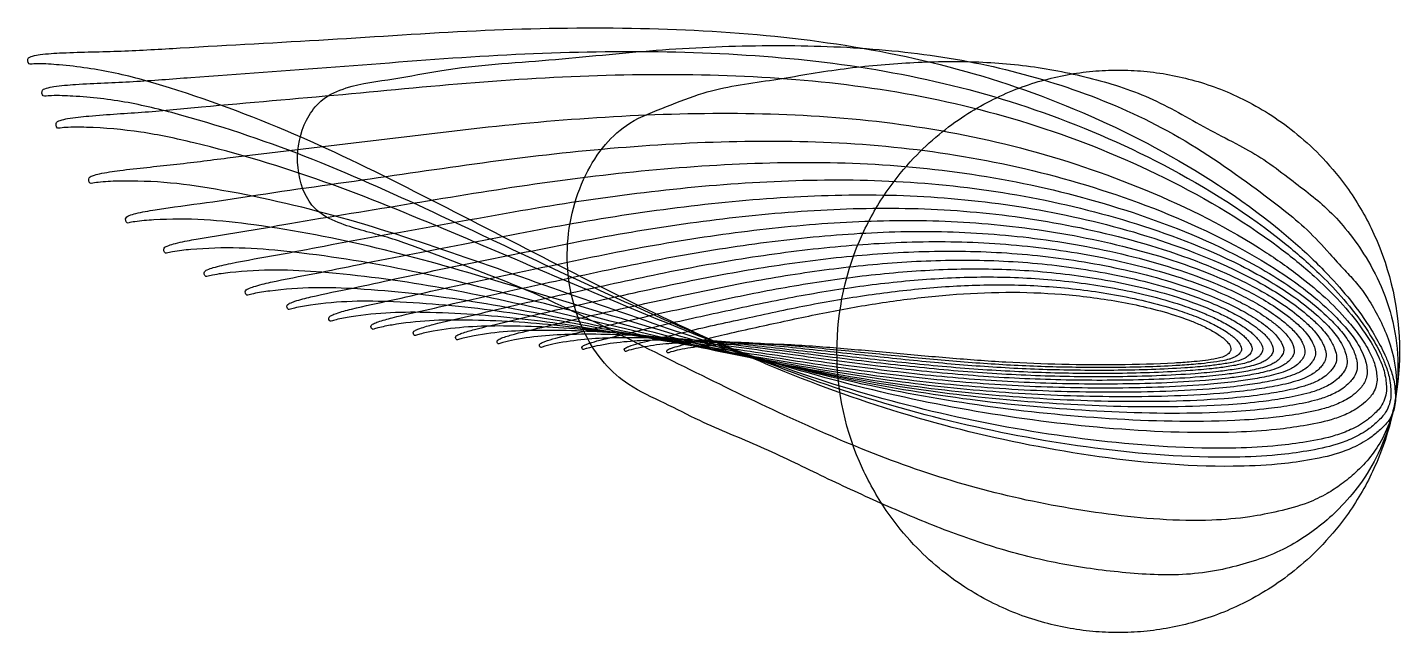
# Model space of a CAD drawing. Extents: x -38.8 to 10, y -10 to 11.5.
import ezdxf

# ---------------------------------------------------------------- set-up
doc = ezdxf.new("R2010")
doc.units = 0
doc.layers.get('0').update_dxf_attribs({"linetype": 'CONTINUOUS'})

msp = doc.modelspace()

# ---------------------------------------------------------------- linework, layer by layer
for points, start_tangent, end_tangent in [([(-38.675856, 10.207873, 80), (-38.413317, 10.221755, 80), (-37.647192, 10.183195, 80), (-35.65528, 9.889705, 80), (-33.724808, 9.366917, 80), (-29.021837, 7.600127, 80), (-24.43832, 5.38753, 80), (-19.887969, 3.051153, 80), (-15.316075, 0.795178, 80), (-10.671394, -1.189152, 80), (-5.901226, -2.70516, 80), (-0.991884, -3.701761, 80), (4.080678, -4.089217, 80), (5.653485, -4.014978, 80), (6.726562, -3.873903, 80), (7.829887, -3.619943, 80), (8.408336, -3.392992, 80), (8.709605, -3.234565, 80), (9.023063, -3.030652, 80), (9.359977, -2.739199, 80), (9.537542, -2.55948, 80), (9.826019, -1.965832, 80), (9.844657, -1.413312, 80), (9.802999, -1.085815, 80), (9.670646, -0.613841, 80), (9.518556, -0.215522, 80), (9.352248, 0.129735, 80), (9.001487, 0.752531, 80), (8.250939, 1.815149, 80), (7.4587, 2.722175, 80), (6.222424, 3.903885, 80), (1.86023, 6.942471, 80), (-2.74356, 9.079412, 80), (-7.544947, 10.478908, 80), (-12.519697, 11.231403, 80), (-17.625891, 11.493344, 80), (-22.827652, 11.398626, 80), (-28.087648, 11.086571, 80), (-33.3441, 10.787741, 80), (-35.444452, 10.676528, 80), (-37.532302, 10.611971, 80), (-38.325442, 10.54971, 80), (-38.59821, 10.49765, 80), (-38.757774, 10.385114, 80), (-38.675856, 10.207873, 80)], (0.991594177, 0.129386972), (0.991594177, 0.129386972)), ([(-28.814207, 5.416589, 70), (-28.336151, 4.897971, 70), (-27.522371, 4.500968, 70), (-25.891399, 4.021839, 70), (-24.301387, 3.45081, 70), (-20.863043, 2.097673, 70), (-17.504335, 0.48655, 70), (-14.167737, -1.172869, 70), (-10.816778, -2.747655, 70), (-7.417293, -4.112299, 70), (-3.934151, -5.136774, 70), (-0.358226, -5.787371, 70), (3.326513, -6.003919, 70), (4.678081, -5.883623, 70), (5.696496, -5.687739, 70), (6.735076, -5.382374, 70), (7.423739, -5.055796, 70), (7.927616, -4.727674, 70), (8.439618, -4.308263, 70), (8.967257, -3.742665, 70), (9.388664, -3.09498, 70), (9.884013, -1.310554, 70), (9.593407, 0.446452, 70), (9.262606, 1.192655, 70), (8.87134, 1.878602, 70), (8.466916, 2.427616, 70), (8.053014, 2.880292, 70), (7.516143, 3.470766, 70), (6.712747, 4.315236, 70), (5.881557, 5.021755, 70), (4.754343, 5.880364, 70), (1.543183, 7.947845, 70), (-1.82904, 9.386275, 70), (-5.332995, 10.305469, 70), (-8.952526, 10.765376, 70), (-12.659685, 10.869201, 70), (-16.430556, 10.70422, 70), (-20.24025, 10.360126, 70), (-24.047582, 9.985629, 70), (-25.750847, 9.688983, 70), (-27.445777, 9.362476, 70), (-28.277567, 8.949672, 70), (-28.762443, 8.387093, 70), (-29.171849, 6.923409, 70), (-28.814207, 5.416589, 70)], (0.505897897, -0.862593368), (0.505897897, -0.862593368)), ([(-38.17343, 9.068098, 90), (-37.916137, 9.088987, 90), (-37.163424, 9.072273, 90), (-35.201292, 8.841143, 90), (-33.292626, 8.38926, 90), (-28.62846, 6.815566, 90), (-24.068811, 4.810039, 90), (-19.538764, 2.681893, 90), (-14.991373, 0.62461, 90), (-10.382934, -1.18185, 90), (-5.668538, -2.552574, 90), (-0.836861, -3.441124, 90), (4.132342, -3.76428, 90), (5.666068, -3.684608, 90), (6.709253, -3.546371, 90), (7.777925, -3.303357, 90), (8.334805, -3.089181, 90), (8.623531, -2.939729, 90), (8.922666, -2.747404, 90), (9.242305, -2.470377, 90), (9.410726, -2.295986, 90), (9.675489, -1.723915, 90), (9.675521, -1.204026, 90), (9.625433, -0.889812, 90), (9.481123, -0.444383, 90), (9.320022, -0.068075, 90), (9.146688, 0.257802, 90), (8.7842, 0.844218, 90), (8.01714, 1.843611, 90), (7.214124, 2.69472, 90), (5.968223, 3.800716, 90), (1.606587, 6.626697, 90), (-2.964008, 8.590614, 90), (-7.705423, 9.849867, 90), (-12.596705, 10.490881, 90), (-17.601715, 10.662691, 90), (-22.689621, 10.492382, 90), (-27.828497, 10.111475, 90), (-32.96537, 9.738259, 90), (-35.018949, 9.593391, 90), (-37.062707, 9.488507, 90), (-37.838359, 9.410814, 90), (-38.104347, 9.35414, 90), (-38.258072, 9.239903, 90), (-38.17343, 9.068098, 90)], (0.987479753, 0.157745803), (0.987479753, 0.157745803)), ([(-18.952558, 0.625306, 60), (-18.258985, -0.425812, 60), (-17.397549, -1.181259, 60), (-16.127518, -1.846027, 60), (-14.877966, -2.465297, 60), (-12.704249, -3.404781, 60), (-10.570349, -4.41443, 60), (-8.447505, -5.396891, 60), (-6.31748, -6.290489, 60), (-4.163192, -7.035445, 60), (-1.967075, -7.568387, 60), (0.275433, -7.872982, 60), (2.572347, -7.91862, 60), (3.702677, -7.752269, 60), (4.66643, -7.501574, 60), (5.640265, -7.144805, 60), (6.439142, -6.7186, 60), (7.145626, -6.220783, 60), (7.856173, -5.585874, 60), (8.574538, -4.74613, 60), (9.239787, -3.630479, 60), (9.942006, -0.655277, 60), (9.342158, 2.306215, 60), (8.722212, 3.471125, 60), (8.072033, 4.371044, 60), (7.415276, 5.070754, 60), (6.75378, 5.630848, 60), (6.030799, 6.189, 60), (5.174555, 6.815323, 60), (4.304415, 7.321334, 60), (3.286262, 7.856843, 60), (1.226137, 8.953218, 60), (-0.91452, 9.693137, 60), (-3.121043, 10.13203, 60), (-5.385354, 10.299349, 60), (-7.693479, 10.245057, 60), (-10.03346, 10.009815, 60), (-12.392852, 9.633681, 60), (-14.751064, 9.183516, 60), (-16.057241, 8.701437, 60), (-17.359252, 8.112981, 60), (-18.229693, 7.349634, 60), (-18.926676, 6.276535, 60), (-19.585925, 3.461705, 60), (-18.952558, 0.625306, 60)], (0.447908675, -0.894079314), (0.447908675, -0.894079314)), ([(-37.671004, 7.928323, 100), (-37.418957, 7.95622, 100), (-36.679656, 7.961351, 100), (-34.747303, 7.792581, 100), (-32.860443, 7.411603, 100), (-28.235082, 6.031004, 100), (-23.699301, 4.232547, 100), (-19.189559, 2.312633, 100), (-14.66667, 0.454043, 100), (-10.094473, -1.174547, 100), (-5.435849, -2.399987, 100), (-0.681838, -3.180488, 100), (4.184005, -3.439344, 100), (5.678651, -3.354237, 100), (6.691945, -3.218839, 100), (7.725963, -2.986771, 100), (8.261273, -2.785371, 100), (8.537456, -2.644893, 100), (8.822269, -2.464156, 100), (9.124633, -2.201556, 100), (9.283911, -2.032491, 100), (9.52496, -1.481998, 100), (9.506385, -0.99474, 100), (9.447866, -0.693808, 100), (9.2916, -0.274926, 100), (9.121488, 0.079371, 100), (8.941128, 0.385869, 100), (8.566912, 0.935906, 100), (7.783342, 1.872073, 100), (6.969549, 2.667265, 100), (5.714022, 3.697547, 100), (1.352945, 6.310923, 100), (-3.184457, 8.101817, 100), (-7.865898, 9.220827, 100), (-12.673713, 9.750358, 100), (-17.577539, 9.832037, 100), (-22.551591, 9.586138, 100), (-27.569347, 9.136378, 100), (-32.586641, 8.688776, 100), (-34.593447, 8.510254, 100), (-36.593112, 8.365044, 100), (-37.351277, 8.271918, 100), (-37.610483, 8.210629, 100), (-37.758371, 8.094693, 100), (-37.671004, 7.928323, 100)], (0.982360327, 0.186997831), (0.982360327, 0.186997831)), ([(-9.090909, -4.165978, 50), (-8.181818, -5.749596, 50), (-7.272727, -6.863486, 50), (-6.363636, -7.713892, 50), (-5.454545, -8.381404, 50), (-4.545455, -8.907235, 50), (-3.636364, -9.31541, 50), (-2.727273, -9.620914, 50), (-1.818182, -9.833322, 50), (-0.909091, -9.958592, 50), (0, -10, 50), (0.909091, -9.958592, 50), (1.818182, -9.833322, 50), (2.727273, -9.620914, 50), (3.636364, -9.31541, 50), (4.545455, -8.907235, 50), (5.454545, -8.381404, 50), (6.363636, -7.713892, 50), (7.272727, -6.863486, 50), (8.181818, -5.749596, 50), (9.090909, -4.165978, 50), (10, 0, 50), (9.090909, 4.165978, 50), (8.181818, 5.749596, 50), (7.272727, 6.863486, 50), (6.363636, 7.713892, 50), (5.454545, 8.381404, 50), (4.545455, 8.907235, 50), (3.636364, 9.31541, 50), (2.727273, 9.620914, 50), (1.818182, 9.833322, 50), (0.909091, 9.958592, 50), (0, 10, 50), (-0.909091, 9.958592, 50), (-1.818182, 9.833322, 50), (-2.727273, 9.620914, 50), (-3.636364, 9.31541, 50), (-4.545455, 8.907235, 50), (-5.454545, 8.381404, 50), (-6.363636, 7.713892, 50), (-7.272727, 6.863486, 50), (-8.181818, 5.749596, 50), (-9.090909, 4.165978, 50), (-10, 0, 50), (-9.090909, -4.165978, 50)], (0.42393052, -0.905694714), (0.42393052, -0.905694714)), ([(-36.507572, 5.968623, 120), (-36.2666, 6.007812, 120), (-35.556482, 6.048882, 120), (-33.692004, 5.984099, 120), (-31.860394, 5.722908, 120), (-27.348097, 4.671174, 120), (-22.901132, 3.229025, 120), (-18.473828, 1.669394, 120), (-14.038827, 0.155756, 120), (-9.57123, -1.163098, 120), (-5.045612, -2.135228, 120), (-0.456298, -2.726729, 120), (4.207534, -2.872927, 120), (5.629919, -2.777939, 120), (6.589475, -2.647088, 120), (7.562911, -2.433299, 120), (8.061813, -2.253594, 120), (8.317153, -2.128551, 120), (8.578513, -1.967529, 120), (8.852417, -1.731552, 120), (8.996143, -1.573084, 120), (9.194829, -1.086185, 120), (9.154272, -0.628144, 120), (9.082379, -0.357351, 120), (8.910452, 0.016061, 120), (8.728675, 0.33061, 120), (8.539726, 0.602304, 120), (8.152063, 1.087337, 120), (7.352172, 1.910608, 120), (6.530922, 2.606242, 120), (5.274344, 3.50208, 120), (0.960646, 5.740596, 120), (-3.478465, 7.22967, 120), (-8.01986, 8.107523, 120), (-12.651146, 8.448211, 120), (-17.350931, 8.379564, 120), (-22.101214, 8.009149, 120), (-26.883702, 7.446284, 120), (-31.667592, 6.875045, 120), (-33.582119, 6.640747, 120), (-35.492879, 6.428963, 120), (-36.215902, 6.310771, 120), (-36.461782, 6.242258, 120), (-36.598692, 6.12452, 120), (-36.507572, 5.968623, 120)], (0.971371302, 0.237566397), (0.971371302, 0.237566397)), ([(-35.193858, 4.561604, 140), (-34.963957, 4.607588, 140), (-34.284119, 4.671595, 140), (-32.493439, 4.675755, 140), (-30.727403, 4.495216, 140), (-26.362071, 3.670943, 140), (-22.045268, 2.48296, 140), (-17.743085, 1.18541, 140), (-13.435831, -0.07413, 140), (-9.105738, -1.162507, 140), (-4.734957, -1.945936, 140), (-0.319717, -2.396171, 140), (4.147139, -2.459554, 140), (5.503365, -2.357381, 140), (6.415453, -2.229782, 140), (7.337286, -2.029149, 140), (7.806772, -1.864608, 140), (8.045841, -1.749911, 140), (8.289446, -1.601224, 140), (8.542384, -1.38259, 140), (8.674326, -1.23225, 140), (8.83508, -0.865977, 140), (8.791288, -0.355665, 140), (8.711386, -0.115974, 140), (8.53331, 0.226451, 140), (8.347293, 0.509363, 140), (8.156113, 0.753578, 140), (7.766527, 1.187861, 140), (6.969607, 1.923409, 140), (6.157104, 2.542159, 140), (4.920263, 3.334742, 140), (0.705834, 5.289977, 140), (-3.600451, 6.55679, 140), (-7.981453, 7.263618, 140), (-12.428582, 7.474844, 140), (-16.926356, 7.306514, 140), (-21.461898, 6.855116, 140), (-26.02228, 6.217554, 140), (-30.585243, 5.560654, 140), (-32.411709, 5.288292, 140), (-34.236001, 5.032227, 140), (-34.925194, 4.898103, 140), (-35.158656, 4.825426, 140), (-35.286183, 4.708182, 140), (-35.193858, 4.561604, 140)], (0.962010419, 0.273012735), (0.962010419, 0.273012735)), ([(-33.836955, 3.487841, 160), (-33.617768, 3.538148, 160), (-32.967819, 3.617846, 160), (-31.251629, 3.671231, 160), (-29.554098, 3.55001, 160), (-25.347804, 2.895771, 160), (-21.178015, 1.899951, 160), (-17.01923, 0.80115, 160), (-12.856974, -0.265161, 160), (-8.678269, -1.177558, 160), (-4.470237, -1.815541, 160), (-0.230282, -2.154802, 160), (4.046516, -2.149321, 160), (5.34114, -2.039279, 160), (6.20995, -1.912325, 160), (7.08579, -1.719587, 160), (7.5299, -1.565293, 160), (7.755185, -1.45793, 160), (7.983914, -1.318331, 160), (8.219672, -1.112964, 160), (8.341903, -0.969555, 160), (8.479424, -0.683082, 160), (8.429619, -0.148778, 160), (8.345834, 0.067565, 160), (8.165916, 0.384706, 160), (7.979694, 0.642854, 160), (7.789674, 0.865473, 160), (7.404216, 1.260001, 160), (6.620214, 1.926614, 160), (5.824639, 2.484935, 160), (4.617812, 3.196429, 160), (0.526826, 4.929638, 160), (-3.632562, 6.022787, 160), (-7.847486, 6.596279, 160), (-12.111809, 6.707525, 160), (-16.414101, 6.463491, 160), (-20.744941, 5.952326, 160), (-25.094953, 5.261762, 160), (-29.447724, 4.545383, 160), (-31.190093, 4.24703, 160), (-32.931159, 3.960879, 160), (-33.588023, 3.816478, 160), (-33.809844, 3.741516, 160), (-33.929098, 3.625974, 160), (-33.836955, 3.487841, 160)], (0.953837809, 0.300322216), (0.953837809, 0.300322216)), ([(-32.403592, 2.655601, 180), (-32.19512, 2.708403, 180), (-31.575559, 2.79851, 180), (-29.936403, 2.887085, 180), (-28.311398, 2.810586, 180), (-24.277266, 2.28831, 180), (-20.270678, 1.444747, 180), (-16.272398, 0.504261, 180), (-12.271702, -0.408025, 180), (-8.259024, -1.180564, 180), (-4.224975, -1.703804, 180), (-0.167732, -1.956509, 180), (3.916139, -1.898609, 180), (5.1497, -1.783264, 180), (5.976252, -1.657628, 180), (6.807932, -1.472181, 180), (7.228292, -1.326733, 180), (7.440893, -1.225762, 180), (7.656114, -1.094239, 180), (7.876643, -0.900798, 180), (7.99033, -0.764157, 180), (8.111788, -0.536875, 180), (8.05636, 0.006044, 180), (7.971269, 0.202966, 180), (7.792596, 0.497749, 180), (7.60897, 0.734761, 180), (7.42253, 0.938954, 180), (7.04557, 1.299748, 180), (6.281933, 1.90799, 180), (5.509652, 2.415401, 180), (4.341154, 3.05898, 180), (0.395087, 4.608496, 180), (-3.602184, 5.560738, 180), (-7.640964, 6.028796, 180), (-11.716817, 6.064421, 180), (-15.821245, 5.766742, 180), (-19.947294, 5.216854, 180), (-24.088097, 4.494869, 180), (-28.231464, 3.742975, 180), (-29.889938, 3.429069, 180), (-31.547624, 3.12436, 180), (-32.17233, 2.974237, 180), (-32.382764, 2.898549, 180), (-32.494407, 2.785753, 180), (-32.403592, 2.655601, 180)], (0.946779216, 0.321883699), (0.946779216, 0.321883699)), ([(-30.944103, 1.993007, 200), (-30.746164, 2.047128, 200), (-30.156797, 2.144189, 200), (-28.594996, 2.258633, 200), (-27.043822, 2.217201, 200), (-23.18715, 1.801723, 200), (-19.351107, 1.083649, 200), (-15.521308, 0.273988, 200), (-11.689828, -0.511031, 200), (-7.849677, -1.168848, 200), (-3.994025, -1.599289, 200), (-0.121559, -1.783097, 200), (3.770122, -1.685044, 200), (4.943705, -1.566467, 200), (5.729127, -1.442906, 200), (6.518291, -1.264471, 200), (6.916158, -1.127064, 200), (7.116875, -1.032211, 200), (7.319542, -0.908731, 200), (7.526171, -0.727149, 200), (7.632128, -0.597596, 200), (7.743458, -0.389239, 200), (7.68119, 0.122067, 200), (7.596413, 0.3032, 200), (7.420773, 0.576166, 200), (7.241429, 0.794814, 200), (7.060005, 0.982958, 200), (6.694101, 1.3144, 200), (5.95509, 1.871629, 200), (5.209659, 2.334699, 200), (4.084034, 2.919582, 200), (0.293961, 4.31197, 200), (-3.534169, 5.146129, 200), (-7.393128, 5.528056, 200), (-11.279651, 5.505662, 200), (-15.187488, 5.170625, 200), (-19.111557, 4.597502, 200), (-23.046831, 3.859998, 200), (-26.984295, 3.090375, 200), (-28.560253, 2.768272, 200), (-30.13574, 2.453061, 200), (-30.728899, 2.300379, 200), (-30.928285, 2.225029, 200), (-31.03287, 2.115609, 200), (-30.944103, 1.993007, 200)], (0.940487436, 0.33982846), (0.940487436, 0.33982846)), ([(-29.466809, 1.485063, 220), (-29.279192, 1.539474, 220), (-28.719713, 1.640449, 220), (-27.23519, 1.77268, 220), (-25.758613, 1.758174, 220), (-22.08304, 1.428925, 220), (-18.42286, 0.815453, 220), (-14.767358, 0.115598, 220), (-11.110703, -0.56296, 220), (-7.447812, -1.126384, 220), (-3.773746, -1.483464, 220), (-0.087557, -1.616694, 220), (3.612418, -1.495384, 220), (4.726784, -1.378223, 220), (5.471886, -1.259664, 220), (6.219706, -1.090917, 220), (6.59599, -0.962707, 220), (6.785435, -0.874552, 220), (6.976323, -0.759731, 220), (7.170153, -0.590604, 220), (7.269099, -0.468544, 220), (7.372085, -0.271885, 220), (7.305354, 0.200884, 220), (7.222037, 0.367398, 220), (7.05102, 0.619504, 220), (6.87727, 0.82114, 220), (6.701988, 0.994496, 220), (6.349141, 1.299039, 220), (5.638125, 1.809851, 220), (4.922361, 2.232992, 220), (3.843186, 2.765634, 220), (0.217794, 4.021447, 220), (-3.435765, 4.757173, 220), (-7.112131, 5.07179, 220), (-10.808897, 5.009733, 220), (-14.521493, 4.655375, 220), (-18.246226, 4.076905, 220), (-21.979436, 3.341919, 220), (-25.714479, 2.573096, 220), (-27.209321, 2.250323, 220), (-28.703905, 1.932335, 220), (-29.266164, 1.780039, 220), (-29.454843, 1.706019, 220), (-29.552891, 1.600527, 220), (-29.466809, 1.485063, 220)], (0.935093212, 0.35440187), (0.935093212, 0.35440187)), ([(-27.979836, 1.06761, 240), (-27.802416, 1.121695, 240), (-27.272635, 1.224763, 240), (-25.865322, 1.369925, 240), (-24.463781, 1.377367, 240), (-20.971428, 1.121597, 240), (-17.49023, 0.599677, 240), (-14.012437, -0.003475, 240), (-10.533882, -0.588467, 240), (-7.050985, -1.069827, 240), (-3.56028, -1.364922, 240), (-0.061105, -1.457918, 240), (3.447648, -1.322388, 240), (4.503324, -1.208965, 240), (5.208641, -1.096776, 240), (5.915872, -0.938893, 240), (6.271151, -0.820277, 240), (6.449714, -0.73894, 240), (6.629314, -0.632848, 240), (6.811035, -0.476161, 240), (6.903411, -0.361658, 240), (6.998738, -0.176743, 240), (6.92942, 0.258906, 240), (6.848239, 0.4115, 240), (6.68282, 0.643759, 240), (6.515442, 0.829285, 240), (6.346969, 0.988687, 240), (6.008367, 1.267961, 240), (5.327345, 1.735415, 240), (4.642912, 2.121513, 240), (3.612298, 2.606037, 240), (0.156672, 3.738086, 240), (-3.319194, 4.387211, 240), (-6.81144, 4.645533, 240), (-10.318344, 4.554116, 240), (-13.836666, 4.190291, 240), (-17.363803, 3.616143, 240), (-20.897168, 2.893395, 240), (-24.432009, 2.135429, 240), (-25.846618, 1.816182, 240), (-27.261108, 1.49979, 240), (-27.792866, 1.349554, 240), (-27.971042, 1.277426, 240), (-28.062862, 1.176182, 240), (-27.979836, 1.06761, 240)], (0.930113322, 0.367272663), (0.930113322, 0.367272663)), ([(-26.484727, 0.779174, 260), (-26.317281, 0.832077, 260), (-25.816803, 0.934701, 260), (-24.486255, 1.086019, 260), (-23.15998, 1.108504, 260), (-19.852789, 0.908626, 260), (-16.553838, 0.460356, 260), (-13.257413, -0.064056, 260), (-9.960482, -0.57323, 260), (-6.660476, -0.9897, 260), (-3.354924, -1.239012, 260), (-0.043355, -1.306922, 260), (3.274976, -1.170987, 260), (4.272637, -1.06505, 260), (4.938835, -0.961544, 260), (5.606406, -0.816645, 260), (5.941376, -0.708487, 260), (6.109528, -0.634322, 260), (6.278439, -0.537259, 260), (6.448908, -0.393223, 260), (6.535296, -0.286453, 260), (6.623881, -0.113435, 260), (6.554308, 0.286665, 260), (6.47609, 0.426171, 260), (6.317488, 0.63985, 260), (6.157455, 0.810423, 260), (5.996625, 0.956959, 260), (5.67374, 1.213094, 260), (5.025178, 1.641241, 260), (4.374122, 1.994173, 260), (3.394638, 2.436175, 260), (0.114852, 3.462158, 260), (-3.179756, 4.041363, 260), (-6.486351, 4.259223, 260), (-9.803679, 4.153541, 260), (-13.129398, 3.794881, 260), (-16.461645, 3.239485, 260), (-19.798556, 2.543448, 260), (-23.136671, 1.811153, 260), (-24.472471, 1.501531, 260), (-25.808234, 1.193012, 260), (-26.310144, 1.047222, 260), (-26.478139, 0.977785, 260), (-26.564187, 0.881225, 260), (-26.484727, 0.779174, 260)], (0.926286862, 0.37681912), (0.926286862, 0.37681912)), ([(-24.985889, 0.560526, 280), (-24.828294, 0.611774, 280), (-24.356894, 0.712546, 280), (-23.102841, 0.866238, 280), (-21.851933, 0.899829, 280), (-18.7309, 0.745633, 280), (-15.615916, 0.360438, 280), (-12.502794, -0.095883, 280), (-9.389344, -0.539668, 280), (-6.273737, -0.901082, 280), (-3.154227, -1.113435, 280), (-0.03048, -1.163992, 280), (3.097994, -1.034006, 280), (4.038055, -0.937051, 280), (4.665531, -0.843034, 280), (5.293983, -0.71172, 280), (5.609046, -0.614117, 280), (5.767055, -0.547088, 280), (5.925616, -0.458962, 280), (6.085315, -0.327389, 280), (6.166036, -0.228323, 280), (6.248384, -0.067135, 280), (6.179841, 0.29888, 280), (6.105043, 0.425971, 280), (5.953923, 0.62201, 280), (5.801765, 0.778447, 280), (5.649032, 0.912859, 280), (5.342663, 1.147294, 280), (4.727901, 1.538785, 280), (4.111324, 1.861007, 280), (3.184354, 2.263944, 280), (0.083646, 3.194329, 280), (-3.027843, 3.712978, 280), (-6.148047, 3.898827, 280), (-9.276059, 3.786529, 280), (-12.4102, 3.44017, 280), (-15.549142, 2.910426, 280), (-18.691559, 2.248017, 280), (-21.834943, 1.548646, 280), (-23.092747, 1.251722, 280), (-24.350563, 0.954331, 280), (-24.822992, 0.814233, 280), (-24.980983, 0.747902, 280), (-25.061509, 0.656259, 280), (-24.985889, 0.560526, 280)], (0.9230285, 0.384731579), (0.9230285, 0.384731579)), ([(-23.484693, 0.403835, 300), (-23.336831, 0.453005, 300), (-22.894289, 0.550669, 300), (-21.716433, 0.703354, 300), (-20.540913, 0.74451, 300), (-17.606736, 0.626753, 300), (-14.677041, 0.295013, 300), (-11.748732, -0.102914, 300), (-8.820213, -0.490788, 300), (-5.890172, -0.806023, 300), (-2.957366, -0.989269, 300), (-0.021559, -1.029223, 300), (2.917571, -0.910541, 300), (3.800382, -0.823759, 300), (4.389469, -0.73983, 300), (4.979255, -0.622496, 300), (5.274743, -0.535438, 300), (5.422832, -0.475457, 300), (5.571326, -0.39612, 300), (5.720659, -0.276762, 300), (5.79599, -0.185338, 300), (5.872537, -0.035881, 300), (5.806104, 0.297514, 300), (5.735104, 0.412849, 300), (5.592027, 0.59215, 300), (5.448192, 0.73523, 300), (5.303936, 0.858222, 300), (5.014757, 1.07231, 300), (4.434912, 1.429624, 300), (3.853738, 1.723421, 300), (2.980433, 2.090477, 300), (0.061475, 2.934808, 300), (-2.865397, 3.401317, 300), (-5.798662, 3.562631, 300), (-8.737657, 3.450373, 300), (-11.68117, 3.122442, 300), (-14.628251, 2.624229, 300), (-17.577942, 2.00134, 300), (-20.528416, 1.341118, 300), (-21.708972, 1.059555, 300), (-22.889566, 0.776134, 300), (-23.332855, 0.642819, 300), (-23.481004, 0.579956, 300), (-23.556233, 0.493433, 300), (-23.484693, 0.403835, 300)], (0.920389923, 0.391001776), (0.920389923, 0.391001776)), ([(-22.014581, 0.263262, 320), (-21.876225, 0.310299, 320), (-21.461892, 0.404624, 320), (-20.358585, 0.555578, 320), (-19.256897, 0.603434, 320), (-16.505882, 0.519145, 320), (-13.757976, 0.236917, 320), (-11.011043, -0.107266, 320), (-8.263993, -0.443984, 320), (-5.515942, -0.716991, 320), (-2.766062, -0.873532, 320), (-0.0142, -0.903923, 320), (2.739845, -0.795341, 320), (3.566766, -0.717785, 320), (4.118407, -0.643089, 320), (4.670518, -0.538502, 320), (4.946969, -0.461035, 320), (5.085424, -0.407646, 320), (5.224155, -0.336759, 320), (5.363459, -0.229381, 320), (5.433578, -0.145917, 320), (5.504547, -0.008415, 320), (5.440493, 0.294238, 320), (5.37333, 0.399015, 320), (5.238278, 0.562299, 320), (5.10271, 0.692682, 320), (4.966855, 0.80488, 320), (4.694685, 0.999911, 320), (4.149321, 1.324803, 320), (3.603047, 1.591772, 320), (2.782577, 1.924839, 320), (0.042227, 2.688044, 320), (-2.703556, 3.105433, 320), (-5.453723, 3.243673, 320), (-8.207819, 3.131888, 320), (-10.965029, 2.821834, 320), (-13.724712, 2.354361, 320), (-16.486224, 1.77051, 320), (-19.24832, 1.149436, 320), (-20.353434, 0.883484, 320), (-21.458599, 0.61426, 320), (-21.873437, 0.487768, 320), (-22.011987, 0.428362, 320), (-22.082075, 0.346893, 320), (-22.014581, 0.263262, 320)], (0.917674234, 0.397333614), (0.917674234, 0.397333614)), ([(-20.511681, 0.137881, 340), (-20.383006, 0.182589, 340), (-19.997437, 0.273061, 340), (-18.970231, 0.421029, 340), (-17.944017, 0.474329, 340), (-15.380443, 0.420254, 340), (-12.818774, 0.184153, 340), (-10.257711, -0.109716, 340), (-7.696595, -0.398533, 340), (-5.1349, -0.632047, 340), (-2.572139, -0.763729, 340), (-0.008226, -0.785473, 340), (2.55695, -0.686654, 340), (3.326912, -0.617862, 340), (3.840431, -0.55193, 340), (4.354228, -0.459446, 340), (4.611358, -0.391067, 340), (4.740058, -0.34397, 340), (4.868922, -0.281215, 340), (4.998132, -0.185477, 340), (5.063026, -0.109947, 340), (5.128444, 0.015586, 340), (5.067198, 0.288401, 340), (5.004085, 0.383036, 340), (4.877425, 0.530674, 340), (4.750453, 0.648663, 340), (4.623311, 0.750328, 340), (4.368745, 0.926824, 340), (3.858989, 1.220154, 340), (3.348683, 1.461051, 340), (2.582584, 1.761105, 340), (0.025614, 2.445863, 340), (-2.534649, 2.816144, 340), (-5.097568, 2.932753, 340), (-7.662864, 2.822433, 340), (-10.230057, 2.53098, 340), (-12.798764, 2.094965, 340), (-15.3686, 1.551088, 340), (-17.938821, 0.970502, 340), (-18.967091, 0.720902, 340), (-19.995408, 0.46678, 340), (-20.381278, 0.347509, 340), (-20.51007, 0.291713, 340), (-20.574972, 0.215468, 340), (-20.511681, 0.137881, 340)], (0.914902496, 0.403674898), (0.914902496, 0.403674898)), ([(-19.008034, 0.061422, 360), (-18.888938, 0.103461, 360), (-18.531932, 0.189076, 360), (-17.580515, 0.331319, 360), (-16.629703, 0.387125, 360), (-14.253865, 0.355533, 360), (-11.87919, 0.157485, 360), (-9.504889, -0.094136, 360), (-7.130567, -0.342839, 360), (-4.755914, -0.544054, 360), (-2.380645, -0.657096, 360), (-0.004715, -0.675305, 360), (2.371938, -0.590056, 360), (3.08517, -0.530767, 360), (3.560778, -0.473895, 360), (4.03655, -0.39362, 360), (4.274571, -0.334191, 360), (4.39366, -0.293207, 360), (4.512846, -0.238312, 360), (4.632239, -0.153793, 360), (4.692114, -0.085977, 360), (4.75231, 0.027857, 360), (4.694615, 0.272271, 360), (4.635807, 0.357302, 360), (4.517932, 0.490153, 360), (4.399871, 0.596464, 360), (4.281709, 0.688219, 360), (4.045214, 0.847353, 360), (3.571845, 1.111313, 360), (3.098147, 1.328108, 360), (2.387213, 1.597885, 360), (0.015444, 2.212177, 360), (-2.35831, 2.54221, 360), (-4.733663, 2.643118, 360), (-7.110446, 2.539319, 360), (-9.488377, 2.271004, 360), (-11.867229, 1.870681, 360), (-14.246776, 1.370933, 360), (-16.626574, 0.835288, 360), (-17.578612, 0.603974, 360), (-18.530689, 0.367104, 360), (-18.887874, 0.255888, 360), (-19.007039, 0.203978, 360), (-19.066935, 0.133114, 360), (-19.008034, 0.061422, 360)], (0.912813786, 0.408376043), (0.912813786, 0.408376043)), ([(-17.504122, -0.004539, 380), (-17.394585, 0.034736, 380), (-17.066102, 0.11521, 380), (-16.190423, 0.250917, 380), (-15.315017, 0.308212, 380), (-13.127046, 0.296175, 380), (-10.939603, 0.1329, 380), (-8.752332, -0.079746, 380), (-6.565057, -0.291328, 380), (-4.377642, -0.462644, 380), (-2.189963, -0.558467, 380), (-0.002002, -0.573447, 380), (2.186265, -0.500769, 380), (2.842846, -0.450279, 380), (3.280617, -0.401799, 380), (3.718461, -0.332874, 380), (3.93744, -0.281773, 380), (4.046964, -0.246481, 380), (4.156531, -0.198932, 380), (4.26619, -0.12497, 380), (4.321101, -0.064524, 380), (4.376159, 0.038005, 380), (4.322218, 0.255343, 380), (4.267782, 0.331192, 380), (4.158796, 0.449881, 380), (4.049727, 0.544991, 380), (3.940613, 0.627224, 380), (3.722309, 0.769694, 380), (3.28553, 1.005525, 380), (2.848603, 1.199233, 380), (2.19304, 1.440039, 380), (0.006936, 1.987065, 380), (-2.180058, 2.278917, 380), (-4.36777, 2.365256, 380), (-6.556122, 2.268227, 380), (-8.744992, 2.022774, 380), (-10.934281, 1.657559, 380), (-13.123887, 1.201273, 380), (-15.313614, 0.710201, 380), (-16.189563, 0.497178, 380), (-17.065534, 0.277782, 380), (-17.394096, 0.174732, 380), (-17.503664, 0.12674, 380), (-17.558593, 0.061291, 380), (-17.504122, -0.004539, 380)], (0.910683789, 0.413104146), (0.910683789, 0.413104146)), ([(-16, -0.06, 400), (-15.9, -0.023587, 400), (-15.6, 0.051466, 400), (-14.8, 0.179824, 400), (-14, 0.237594, 400), (-12, 0.24218, 400), (-10, 0.110397, 400), (-8, -0.066546, 400), (-6, -0.244002, 400), (-4, -0.387819, 400), (-2, -0.467844, 400), (0, -0.479903, 400), (2, -0.418797, 400), (2.6, -0.376399, 400), (3, -0.335643, 400), (3.4, -0.277211, 400), (3.6, -0.233816, 400), (3.7, -0.203796, 400), (3.8, -0.163077, 400), (3.9, -0.099007, 400), (3.95, -0.045588, 400), (4, 0.046029, 400), (3.95, 0.237619, 400), (3.9, 0.304706, 400), (3.8, 0.40986, 400), (3.7, 0.494246, 400), (3.6, 0.567346, 400), (3.4, 0.693849, 400), (3, 0.902793, 400), (2.6, 1.074432, 400), (2, 1.287576, 400), (0, 1.770534, 400), (-2, 2.026277, 400), (-4, 2.099177, 400), (-6, 2.009168, 400), (-8, 1.786299, 400), (-10, 1.455606, 400), (-12, 1.042114, 400), (-14, 0.595243, 400), (-14.8, 0.400517, 400), (-15.6, 0.198814, 400), (-15.9, 0.10404, 400), (-16, 0.06, 400), (-16.05, 0, 400), (-16, -0.06, 400)], (0.908544265, 0.417788605), (0.908544265, 0.417788605))]:
    msp.add_spline(points, degree=3, dxfattribs=dict(start_tangent=start_tangent, end_tangent=end_tangent))

doc.saveas('drawing.dxf')
